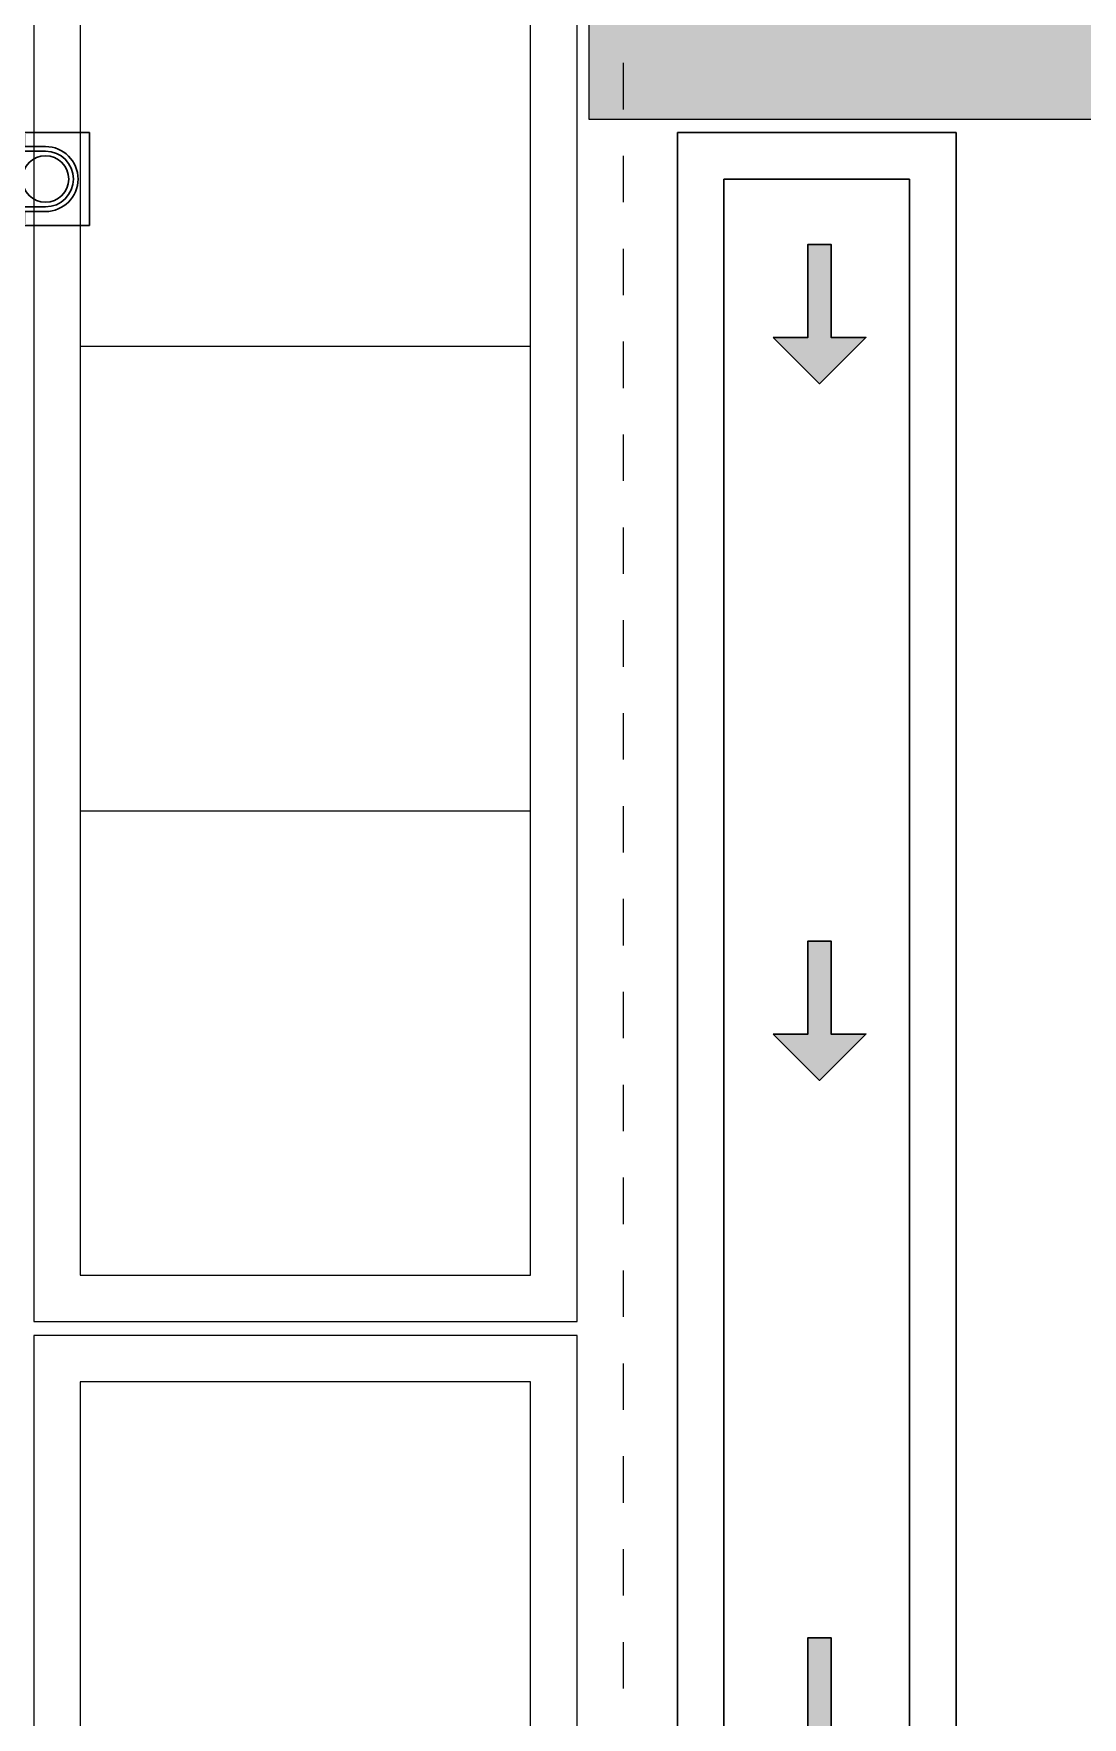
# Model space of a CAD drawing. Header units: metres. Extents: x 349703 to 349913, y 9282546 to 9282694.
# Drawn here: x 349796.165 to 349798.423, y 9282652.915 to 9282656.54 of the extents above; entities that cross this region are included whole.
import ezdxf

# ---------------------------------------------------------------- set-up
doc = ezdxf.new("R2010")
doc.units = ezdxf.units.M
doc.header["$LTSCALE"] = 0.25
doc.linetypes.add('B. SUM 2$0$HIDDEN', pattern=[0.375, 0.25, -0.125])
for name, color, linetype, lineweight in [('.', 7, 'Continuous', 0), ('0_ CUNETAS', 160, 'Continuous', 5), ('AREA-VERDE', 3, 'CONTINUOUS', 9), ('ARQ-FONDO', 253, 'CONTINUOUS', 9), ('CUNETAS-RED', 5, 'CONTINUOUS', 18)]:
    doc.layers.add(name, color=color, linetype=linetype, lineweight=lineweight)

# ---------------------------------------------------------------- blocks, each defined once
blk = doc.blocks.new('VEREDA MODULO MADRE')
at = {"layer": 'ARQ-FONDO', "linetype": 'B. SUM 2$0$HIDDEN'}
blk.add_lwpolyline([(350103.0165, 9282495.9724), (350119.0665, 9282495.9724), (350119.0665, 9282487.8724), (350103.0165, 9282487.8724)], close=True, dxfattribs=at)
at = {"layer": 'ARQ-FONDO'}
for points in [[(350111.1765, 9282495.8724), (350115.1765, 9282495.8724), (350115.1765, 9282494.7024), (350111.1765, 9282494.7024), (350111.1765, 9282495.8724)], [(350115.2065, 9282495.8724), (350118.9665, 9282495.8724), (350118.9665, 9282494.7024), (350115.2065, 9282494.7024), (350115.2065, 9282495.8724)]]:
    blk.add_lwpolyline(points, dxfattribs=at)
at = {"layer": 'ARQ-FONDO', "flags": 128}
for points in [[(350111.2765, 9282495.7724), (350115.0765, 9282495.7724), (350115.0765, 9282494.8024), (350111.2765, 9282494.8024)], [(350115.3065, 9282495.7724), (350118.8665, 9282495.7724), (350118.8665, 9282494.8024), (350115.3065, 9282494.8024)]]:
    blk.add_lwpolyline(points, close=True, dxfattribs=at)
for points in [[(350116.3065, 9282494.8024), (350116.3065, 9282495.7724)], [(350117.3065, 9282494.8024), (350117.3065, 9282495.7724)]]:
    blk.add_lwpolyline(points, dxfattribs=at)
blk = doc.blocks.new('hdgyt')
at = {"layer": 'ARQ-FONDO'}
for p, q in [((-37274.7231, -199270.5272), (-37274.7231, -199270.5726)), ((-37274.7131, -199270.5272), (-37274.7131, -199270.5826)), ((-37274.5931, -199270.5272), (-37274.5931, -199270.5826)), ((-37274.5831, -199270.5272), (-37274.5831, -199270.5726)), ((-37274.7231, -199270.5726), (-37274.7481, -199270.5726)), ((-37274.7131, -199270.5826), (-37274.7481, -199270.5826)), ((-37274.5931, -199270.5826), (-37274.5581, -199270.5826)), ((-37274.5831, -199270.5726), (-37274.5581, -199270.5726))]:
    blk.add_line(p, q, dxfattribs=at)
at = {"layer": 'ARQ-FONDO', "lineweight": 5}
blk.add_lwpolyline([(-37274.5531, -199270.4326), (-37274.7531, -199270.4326), (-37274.7531, -199270.5826), (-37274.5531, -199270.5826)], close=True, dxfattribs=at)
at = {"layer": 'ARQ-FONDO'}
blk.add_circle((-37274.6531, -199270.5272), 0.05, dxfattribs=at)
for centre, radius, start, end in [((-37274.6531, -199270.5272), 0.07, 0, 180), ((-37274.6531, -199270.5272), 0.06, 0, 180), ((-37274.7481, -199270.5776), 0.005, 90, 270), ((-37274.5581, -199270.5776), 0.005, 270, 90)]:
    blk.add_arc(centre, radius, start, end, dxfattribs=at)
blk = doc.blocks.new('*U2185')
at = {"layer": '.', "lineweight": 30}
h = blk.add_hatch(color=1, dxfattribs=at)
h.dxf.hatch_style = 1
h.paths.add_polyline_path([(-0.025, -0.05), (-0.1, -0.05), (0, -0.15), (0.1, -0.05), (0.025, -0.05), (0.025, 0.15), (-0.025, 0.15)])
at = {"layer": '0_ CUNETAS', "color": 1, "lineweight": 30}
blk.add_lwpolyline([(-0.1, -0.05), (-0.025, -0.05), (-0.025, 0.15), (0.025, 0.15), (0.025, -0.05), (0.1, -0.05), (0, -0.15)], close=True, dxfattribs=at)
blk = doc.blocks.new('*U2181')
at = {"layer": '0_ CUNETAS', "color": 0, "linetype": 'ByBlock', "lineweight": -2, "transparency": 16777216}
for p in [(0, 60), (0, 58.5), (0, 57)]:
    blk.add_blockref('*U2185', p, dxfattribs=at)
blk = doc.blocks.new('montante')
at = {"layer": 'ARQ-FONDO', "lineweight": 30}
for p, q in [((0.0455, 0.07), (0.0455, 0.095)), ((0, 0.07), (0.0455, 0.07)), ((0, 0.06), (0.0555, 0.06)), ((0, -0.06), (0.0555, -0.06)), ((0, -0.07), (0.0455, -0.07)), ((0.0455, -0.07), (0.0455, -0.095))]:
    blk.add_line(p, q, dxfattribs=at)
blk.add_lwpolyline([(-0.0945, 0.1), (-0.0945, -0.1), (0.0555, -0.1), (0.0555, 0.1)], close=True, dxfattribs=at)
blk.add_circle((0, 0), 0.05, dxfattribs=at)
for centre, radius, start, end in [((0.0505, 0.095), 0.005, 0, 180), ((0, 0), 0.07, 90, 270), ((0, 0), 0.06, 90, 270), ((0.0505, -0.095), 0.005, 180, 0)]:
    blk.add_arc(centre, radius, start, end, dxfattribs=at)
blk = doc.blocks.new('drenaje')
at = {"layer": 'CUNETAS-RED', "lineweight": 30}
for p, q in [((79.3947, -33.8858), (79.3947, -19.2104)), ((79.3947, -19.2104), (79.9947, -19.2104)), ((79.9947, -69.0709), (79.9947, -19.2104)), ((79.9947, -35.4309), (79.9947, -19.2104)), ((79.8947, -35.4309), (79.8947, -19.3104))]:
    blk.add_line(p, q, dxfattribs=at)
at = {"layer": 'CUNETAS-RED', "lineweight": 30, "flags": 128}
blk.add_lwpolyline([(79.4947, -34.1787), (79.4947, -69.0709), (79.8947, -69.0709), (79.8947, -19.3104), (79.4947, -19.3104), (79.4947, -34.1787)], dxfattribs=at)
at = {"layer": 'CUNETAS-RED', "lineweight": 30, "rotation": 180}
blk.add_blockref('montante', (78.0341, -19.3104), dxfattribs=at)
at = {"layer": 'CUNETAS-RED', "lineweight": 0}
blk.add_blockref('*U2181', (79.7008, -79.6013), dxfattribs=at)

msp = doc.modelspace()

# ---------------------------------------------------------------- hatches: boundary and pattern name
at = {"layer": 'AREA-VERDE', "lineweight": 0, "true_color": 0xc4e4b2, "transparency": 33554687}
h = msp.add_hatch(color=3, dxfattribs=at)
h.dxf.hatch_style = 1
h.paths.add_polyline_path([(349809.3294, 9282661.7114), (349789.42, 9282661.7114), (349789.42, 9282657.5508), (349797.36, 9282657.5528), (349797.36, 9282656.356), (349809.3294, 9282656.356)])
h.paths.add_polyline_path([(349808.3294, 9282660.7114), (349808.3294, 9282657.356), (349798.36, 9282657.356), (349798.36, 9282658.553), (349790.42, 9282658.551), (349790.42, 9282660.7114)], flags=16)

# ---------------------------------------------------------------- linework, layer by layer
at = {"layer": 'ARQ-FONDO', "flags": 128}
msp.add_lwpolyline([(349789.42, 9282661.7114), (349789.42, 9282657.5508), (349797.36, 9282657.5528), (349797.36, 9282656.356), (349809.3294, 9282656.356), (349809.3294, 9282661.7114)], close=True, dxfattribs=at)

# ---------------------------------------------------------------- block references
at = {"layer": 'ARQ-FONDO', "xscale": -1}
for name, p, rotation in [('VEREDA MODULO MADRE', (-8932698.5378, 8932538.5608), 270), ('hdgyt', (549067.1088, 9319928.7869), 269.9993980409189)]:
    msp.add_blockref(name, p, dxfattribs=dict(at, rotation=rotation))
at = {"layer": 'CUNETAS-RED', "lineweight": 30}
msp.add_blockref('drenaje', (349718.1559, 9282675.5378), dxfattribs=at)

doc.saveas('drawing.dxf')
